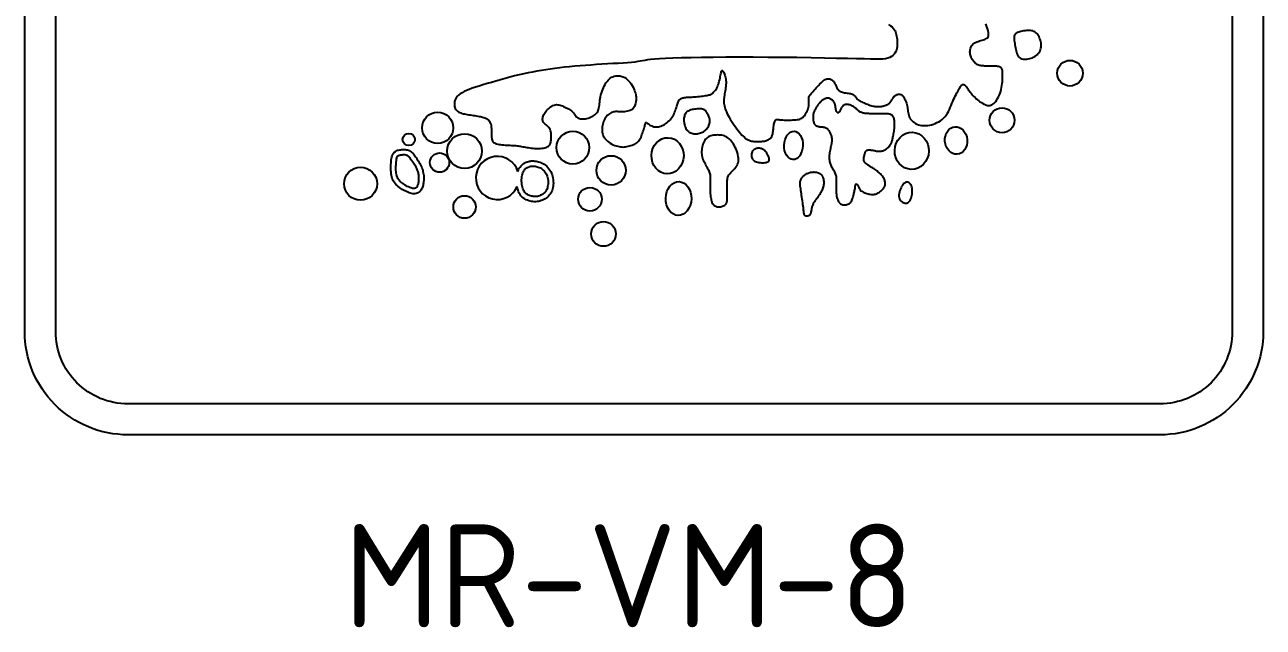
# Model space of a CAD drawing. Extents: x 140 to 359, y 73 to 259.
# Drawn here: x 139.8 to 259.8, y 119.9 to 178.3 of the extents above; entities that cross this region are included whole.
import ezdxf

# ---------------------------------------------------------------- set-up
doc = ezdxf.new("R2010")
doc.units = 0
doc.layers.add('BROWN', color=36, linetype='CONTINUOUS')
doc.layers.add('L35', color=3, linetype='CONTINUOUS')
doc.styles.add('ISO', font='iso3098b.shx')

msp = doc.modelspace()

# ---------------------------------------------------------------- linework, layer by layer
at = {"layer": 'BROWN'}
msp.add_lwpolyline([(142.83, 148.58), (142.83, 248.58, -0.414214), (149.83, 255.58), (249.83, 255.58, -0.414214), (256.83, 248.58), (256.83, 148.58, -0.414214), (249.83, 141.58), (149.83, 141.58, -0.414214)], format="xyb", close=True, dxfattribs=at)
for points in [[(223.51, 178.32), (223.71, 178.21), (223.87, 178.09), (223.99, 177.97), (224.09, 177.85), (224.16, 177.73), (224.21, 177.61), (224.25, 177.48), (224.28, 177.35), (224.3, 177.21), (224.32, 177.07), (224.35, 176.92), (224.36, 176.77), (224.37, 176.61), (224.38, 176.46), (224.38, 176.3), (224.36, 176.15), (224.33, 176), (224.29, 175.85), (224.23, 175.7), (224.15, 175.56), (224.06, 175.44), (223.94, 175.32), (223.81, 175.22), (223.65, 175.13), (223.46, 175.06), (223.25, 175.01), (222.99, 174.98), (222.67, 174.97), (222.27, 174.97), (221.77, 174.97), (221.17, 174.99), (220.43, 175.01), (219.54, 175.03), (218.49, 175.05), (217.31, 175.08), (216.02, 175.1), (214.65, 175.12), (213.24, 175.13), (211.82, 175.14), (210.41, 175.15), (209.04, 175.16), (207.75, 175.15), (206.54, 175.14), (205.42, 175.13), (204.39, 175.11), (203.46, 175.09), (202.63, 175.06), (201.92, 175.03), (201.32, 175), (200.84, 174.96), (200.46, 174.93), (200.16, 174.89), (199.91, 174.84), (199.68, 174.8), (199.47, 174.76), (199.23, 174.73), (198.96, 174.69), (198.62, 174.66), (198.23, 174.62), (197.8, 174.59), (197.32, 174.56), (196.82, 174.54), (196.29, 174.51), (195.76, 174.47), (195.22, 174.44), (194.69, 174.4), (194.16, 174.36), (193.64, 174.32), (193.13, 174.28), (192.63, 174.23), (192.14, 174.18), (191.67, 174.12), (191.2, 174.07), (190.75, 174.01), (190.32, 173.94), (189.89, 173.88), (189.46, 173.8), (189.04, 173.72), (188.62, 173.64), (188.19, 173.54), (187.75, 173.44), (187.3, 173.34), (186.84, 173.22), (186.39, 173.1), (185.93, 172.97), (185.48, 172.85), (185.05, 172.72), (184.63, 172.6), (184.23, 172.48), (183.86, 172.37), (183.51, 172.26), (183.19, 172.15), (182.9, 172.04), (182.64, 171.94), (182.4, 171.83), (182.2, 171.72), (182.02, 171.61), (181.87, 171.49), (181.75, 171.37), (181.65, 171.24), (181.57, 171.11), (181.52, 170.98), (181.48, 170.86), (181.46, 170.73), (181.46, 170.61), (181.46, 170.5), (181.48, 170.39), (181.51, 170.29), (181.55, 170.2), (181.6, 170.11), (181.66, 170.03), (181.72, 169.96), (181.8, 169.9), (181.89, 169.84), (181.98, 169.8), (182.08, 169.76), (182.19, 169.72), (182.31, 169.69), (182.44, 169.66), (182.57, 169.64), (182.7, 169.62), (182.85, 169.59), (182.99, 169.57), (183.14, 169.55), (183.29, 169.52), (183.44, 169.5), (183.58, 169.48), (183.72, 169.45), (183.86, 169.43), (183.98, 169.41), (184.1, 169.38), (184.2, 169.36), (184.3, 169.33), (184.4, 169.3), (184.48, 169.26), (184.56, 169.22), (184.63, 169.18), (184.7, 169.13), (184.76, 169.08), (184.82, 169.01), (184.87, 168.94), (184.91, 168.87), (184.95, 168.78), (184.98, 168.69), (185.01, 168.59), (185.03, 168.48), (185.04, 168.36), (185.05, 168.24), (185.06, 168.12), (185.07, 167.99), (185.07, 167.87), (185.07, 167.74), (185.07, 167.63), (185.07, 167.51), (185.07, 167.4), (185.08, 167.3), (185.09, 167.21), (185.12, 167.12), (185.15, 167.04), (185.2, 166.97), (185.26, 166.91), (185.34, 166.86), (185.43, 166.81), (185.54, 166.77), (185.66, 166.74), (185.79, 166.71), (185.93, 166.69), (186.07, 166.67), (186.22, 166.66), (186.37, 166.65), (186.53, 166.64), (186.68, 166.64), (186.84, 166.63), (186.99, 166.62), (187.13, 166.62), (187.27, 166.61), (187.41, 166.6), (187.53, 166.59), (187.65, 166.57), (187.76, 166.55), (187.87, 166.53), (187.98, 166.51), (188.1, 166.49), (188.21, 166.47), (188.34, 166.44), (188.47, 166.42), (188.61, 166.4), (188.76, 166.38), (188.91, 166.36), (189.06, 166.34), (189.21, 166.33), (189.37, 166.32), (189.52, 166.32), (189.67, 166.32), (189.82, 166.33), (189.96, 166.34), (190.09, 166.36), (190.21, 166.39), (190.33, 166.42), (190.43, 166.46), (190.52, 166.51), (190.59, 166.55), (190.65, 166.61), (190.7, 166.67), (190.74, 166.75), (190.78, 166.83), (190.8, 166.92), (190.82, 167.02), (190.83, 167.13), (190.84, 167.25), (190.85, 167.38), (190.85, 167.52), (190.84, 167.65), (190.83, 167.79), (190.81, 167.92), (190.78, 168.04), (190.74, 168.15), (190.68, 168.25), (190.62, 168.34), (190.56, 168.41), (190.48, 168.48), (190.41, 168.54), (190.34, 168.6), (190.27, 168.66), (190.21, 168.71), (190.15, 168.77), (190.11, 168.84), (190.07, 168.9), (190.04, 168.97), (190.02, 169.04), (190.01, 169.12), (190.01, 169.19), (190.02, 169.27), (190.04, 169.36), (190.06, 169.44), (190.09, 169.53), (190.14, 169.62), (190.19, 169.71), (190.25, 169.8), (190.32, 169.9), (190.39, 169.99), (190.48, 170.08), (190.57, 170.17), (190.67, 170.26), (190.78, 170.34), (190.89, 170.41), (191, 170.47), (191.12, 170.52), (191.23, 170.55), (191.35, 170.57), (191.47, 170.56), (191.59, 170.55), (191.7, 170.52), (191.82, 170.49), (191.94, 170.44), (192.05, 170.39), (192.17, 170.33), (192.29, 170.27), (192.4, 170.21), (192.51, 170.15), (192.62, 170.08), (192.71, 170.02), (192.8, 169.96), (192.88, 169.89), (192.95, 169.83), (193, 169.78), (193.04, 169.72), (193.07, 169.67), (193.1, 169.62), (193.13, 169.57), (193.15, 169.52), (193.19, 169.48), (193.23, 169.43), (193.28, 169.38), (193.34, 169.34), (193.42, 169.3), (193.5, 169.26), (193.59, 169.23), (193.69, 169.2), (193.8, 169.19), (193.91, 169.18), (194.03, 169.19), (194.16, 169.2), (194.28, 169.23), (194.41, 169.26), (194.53, 169.3), (194.65, 169.35), (194.77, 169.4), (194.88, 169.46), (194.98, 169.52), (195.07, 169.59), (195.15, 169.65), (195.23, 169.73), (195.29, 169.81), (195.35, 169.9), (195.4, 170), (195.44, 170.11), (195.47, 170.24), (195.49, 170.37), (195.51, 170.51), (195.53, 170.66), (195.55, 170.82), (195.57, 170.99), (195.59, 171.15), (195.62, 171.33), (195.66, 171.5), (195.71, 171.68), (195.77, 171.86), (195.83, 172.03), (195.9, 172.2), (195.98, 172.37), (196.06, 172.52), (196.15, 172.67), (196.25, 172.8), (196.35, 172.92), (196.46, 173.03), (196.57, 173.13), (196.69, 173.21), (196.82, 173.27), (196.95, 173.32), (197.09, 173.35), (197.23, 173.37), (197.38, 173.36), (197.53, 173.34), (197.68, 173.3), (197.82, 173.25), (197.97, 173.18), (198.11, 173.09), (198.24, 172.98), (198.36, 172.85), (198.48, 172.71), (198.58, 172.57), (198.68, 172.41), (198.77, 172.25), (198.84, 172.09), (198.9, 171.94), (198.96, 171.79), (199, 171.66), (199.03, 171.54), (199.05, 171.42), (199.06, 171.31), (199.07, 171.2), (199.07, 171.1), (199.06, 171), (199.05, 170.89), (199.04, 170.79), (199.02, 170.68), (198.99, 170.57), (198.96, 170.47), (198.92, 170.37), (198.86, 170.28), (198.79, 170.19), (198.71, 170.11), (198.61, 170.05), (198.49, 170), (198.36, 169.95), (198.23, 169.92), (198.09, 169.9), (197.95, 169.88), (197.81, 169.87), (197.68, 169.87), (197.56, 169.87), (197.44, 169.87), (197.33, 169.88), (197.22, 169.89), (197.12, 169.89), (197.01, 169.88), (196.91, 169.86), (196.81, 169.83), (196.7, 169.79), (196.59, 169.74), (196.49, 169.67), (196.38, 169.59), (196.28, 169.5), (196.19, 169.4), (196.11, 169.29), (196.03, 169.18), (195.97, 169.06), (195.91, 168.94), (195.87, 168.81), (195.84, 168.68), (195.81, 168.55), (195.79, 168.42), (195.78, 168.28), (195.78, 168.15), (195.78, 168.03), (195.79, 167.9), (195.81, 167.78), (195.84, 167.66), (195.88, 167.55), (195.94, 167.44), (196.01, 167.33), (196.09, 167.22), (196.19, 167.12), (196.31, 167.02), (196.44, 166.92), (196.57, 166.84), (196.72, 166.75), (196.86, 166.68), (197.01, 166.62), (197.15, 166.57), (197.29, 166.53), (197.42, 166.5), (197.55, 166.48), (197.68, 166.47), (197.8, 166.46), (197.93, 166.47), (198.05, 166.48), (198.18, 166.51), (198.31, 166.53), (198.44, 166.56), (198.57, 166.6), (198.7, 166.65), (198.82, 166.69), (198.94, 166.75), (199.04, 166.81), (199.14, 166.88), (199.23, 166.95), (199.31, 167.03), (199.38, 167.12), (199.44, 167.21), (199.49, 167.31), (199.55, 167.42), (199.59, 167.53), (199.64, 167.66), (199.69, 167.79), (199.73, 167.93), (199.78, 168.06), (199.82, 168.2), (199.86, 168.33), (199.9, 168.45), (199.93, 168.56), (199.95, 168.65), (199.97, 168.72), (199.99, 168.78), (200.01, 168.81), (200.02, 168.83), (200.04, 168.84), (200.07, 168.83), (200.1, 168.81), (200.14, 168.78), (200.19, 168.74), (200.25, 168.69), (200.33, 168.64), (200.41, 168.59), (200.5, 168.55), (200.59, 168.5), (200.69, 168.46), (200.79, 168.43), (200.9, 168.42), (201.01, 168.41), (201.12, 168.42), (201.23, 168.43), (201.35, 168.46), (201.46, 168.49), (201.58, 168.54), (201.7, 168.59), (201.81, 168.65), (201.93, 168.72), (202.04, 168.8), (202.15, 168.89), (202.26, 168.98), (202.36, 169.08), (202.45, 169.19), (202.54, 169.31), (202.61, 169.42), (202.68, 169.55), (202.75, 169.68), (202.8, 169.8), (202.85, 169.93), (202.9, 170.06), (202.94, 170.18), (202.97, 170.3), (203.01, 170.42), (203.04, 170.52), (203.07, 170.62), (203.1, 170.72), (203.13, 170.8), (203.17, 170.88), (203.21, 170.95), (203.25, 171.02), (203.3, 171.07), (203.36, 171.12), (203.42, 171.16), (203.49, 171.19), (203.57, 171.21), (203.65, 171.24), (203.74, 171.25), (203.84, 171.27), (203.95, 171.28), (204.07, 171.28), (204.2, 171.29), (204.33, 171.3), (204.46, 171.3), (204.61, 171.31), (204.75, 171.32), (204.9, 171.33), (205.06, 171.34), (205.21, 171.36), (205.36, 171.37), (205.51, 171.39), (205.65, 171.42), (205.79, 171.44), (205.91, 171.46), (206.02, 171.48), (206.12, 171.51), (206.21, 171.53), (206.28, 171.56), (206.35, 171.59), (206.41, 171.62), (206.47, 171.66), (206.53, 171.71), (206.58, 171.76), (206.64, 171.83), (206.71, 171.9), (206.77, 171.98), (206.83, 172.07), (206.89, 172.17), (206.95, 172.28), (207, 172.41), (207.05, 172.54), (207.1, 172.69), (207.13, 172.84), (207.17, 172.99), (207.2, 173.15), (207.23, 173.3), (207.25, 173.43), (207.28, 173.56), (207.3, 173.66), (207.32, 173.74), (207.35, 173.8), (207.37, 173.84), (207.4, 173.86), (207.43, 173.86), (207.45, 173.84), (207.49, 173.81), (207.52, 173.76), (207.56, 173.69), (207.59, 173.61), (207.63, 173.52), (207.67, 173.42), (207.7, 173.3), (207.73, 173.18), (207.75, 173.05), (207.77, 172.92), (207.78, 172.77), (207.78, 172.63), (207.77, 172.48), (207.76, 172.32), (207.74, 172.17), (207.72, 172.02), (207.7, 171.88), (207.67, 171.73), (207.65, 171.6), (207.63, 171.46), (207.61, 171.33), (207.59, 171.21), (207.58, 171.08), (207.57, 170.96), (207.57, 170.83), (207.58, 170.71), (207.6, 170.58), (207.62, 170.44), (207.66, 170.3), (207.7, 170.16), (207.76, 170.01), (207.82, 169.86), (207.9, 169.69), (207.99, 169.52), (208.08, 169.34), (208.19, 169.16), (208.31, 168.97), (208.43, 168.78), (208.56, 168.59), (208.69, 168.41), (208.82, 168.23), (208.95, 168.06), (209.08, 167.9), (209.2, 167.76), (209.32, 167.62), (209.45, 167.5), (209.56, 167.4), (209.68, 167.3), (209.8, 167.22), (209.92, 167.16), (210.03, 167.11), (210.15, 167.07), (210.26, 167.04), (210.38, 167.02), (210.49, 167.01), (210.6, 167.01), (210.71, 167), (210.82, 167), (210.92, 167), (211.02, 167), (211.12, 167.01), (211.22, 167.01), (211.32, 167.02), (211.41, 167.03), (211.5, 167.04), (211.6, 167.07), (211.69, 167.09), (211.78, 167.12), (211.87, 167.16), (211.96, 167.21), (212.03, 167.26), (212.11, 167.32), (212.17, 167.39), (212.22, 167.47), (212.26, 167.56), (212.29, 167.65), (212.32, 167.75), (212.33, 167.85), (212.35, 167.96), (212.36, 168.08), (212.37, 168.19), (212.38, 168.31), (212.39, 168.43), (212.41, 168.54), (212.42, 168.65), (212.45, 168.75), (212.47, 168.85), (212.5, 168.93), (212.53, 169), (212.56, 169.06), (212.6, 169.09), (212.64, 169.12), (212.69, 169.13), (212.75, 169.13), (212.82, 169.12), (212.9, 169.11), (213, 169.1), (213.12, 169.09), (213.26, 169.08), (213.42, 169.07), (213.58, 169.07), (213.75, 169.06), (213.93, 169.07), (214.1, 169.07), (214.27, 169.08), (214.43, 169.09), (214.58, 169.1), (214.71, 169.12), (214.83, 169.14), (214.94, 169.17), (215.04, 169.21), (215.13, 169.26), (215.22, 169.32), (215.3, 169.4), (215.38, 169.49), (215.46, 169.59), (215.53, 169.7), (215.59, 169.82), (215.65, 169.94), (215.7, 170.07), (215.74, 170.2), (215.77, 170.33), (215.79, 170.46), (215.8, 170.58), (215.8, 170.7), (215.8, 170.81), (215.79, 170.92), (215.79, 171.02), (215.79, 171.12), (215.8, 171.2), (215.82, 171.28), (215.84, 171.35), (215.88, 171.42), (215.92, 171.49), (215.98, 171.56), (216.04, 171.64), (216.12, 171.73), (216.21, 171.83), (216.3, 171.94), (216.41, 172.06), (216.53, 172.19), (216.65, 172.32), (216.77, 172.45), (216.88, 172.57), (217, 172.69), (217.11, 172.79), (217.21, 172.88), (217.3, 172.94), (217.39, 173), (217.47, 173.04), (217.55, 173.06), (217.62, 173.08), (217.69, 173.08), (217.76, 173.07), (217.83, 173.05), (217.9, 173.03), (217.97, 173), (218.03, 172.96), (218.1, 172.91), (218.16, 172.86), (218.21, 172.8), (218.26, 172.73), (218.3, 172.66), (218.34, 172.58), (218.38, 172.5), (218.42, 172.42), (218.45, 172.34), (218.49, 172.26), (218.53, 172.18), (218.57, 172.11), (218.62, 172.04), (218.68, 171.98), (218.74, 171.92), (218.81, 171.87), (218.89, 171.83), (218.97, 171.79), (219.06, 171.76), (219.16, 171.73), (219.27, 171.71), (219.39, 171.7), (219.51, 171.68), (219.62, 171.67), (219.74, 171.65), (219.85, 171.63), (219.95, 171.61), (220.04, 171.58), (220.11, 171.54), (220.17, 171.49), (220.23, 171.44), (220.28, 171.38), (220.32, 171.32), (220.37, 171.26), (220.42, 171.2), (220.47, 171.14), (220.53, 171.08), (220.6, 171.03), (220.68, 170.98), (220.77, 170.93), (220.86, 170.88), (220.95, 170.83), (221.05, 170.78), (221.16, 170.74), (221.26, 170.69), (221.37, 170.64), (221.48, 170.6), (221.59, 170.56), (221.7, 170.52), (221.81, 170.48), (221.92, 170.45), (222.03, 170.43), (222.13, 170.41), (222.23, 170.39), (222.33, 170.38), (222.43, 170.38), (222.52, 170.37), (222.62, 170.38), (222.71, 170.38), (222.81, 170.39), (222.9, 170.41), (222.99, 170.42), (223.08, 170.44), (223.17, 170.47), (223.26, 170.5), (223.34, 170.53), (223.42, 170.57), (223.49, 170.61), (223.56, 170.66), (223.62, 170.72), (223.68, 170.77), (223.73, 170.83), (223.78, 170.9), (223.82, 170.96), (223.86, 171.02), (223.9, 171.08), (223.93, 171.14), (223.96, 171.19), (223.99, 171.24), (224.02, 171.29), (224.06, 171.33), (224.09, 171.38), (224.13, 171.42), (224.18, 171.45), (224.23, 171.49), (224.28, 171.52), (224.34, 171.54), (224.4, 171.56), (224.46, 171.58), (224.52, 171.58), (224.58, 171.58), (224.64, 171.58), (224.7, 171.56), (224.75, 171.54), (224.81, 171.5), (224.86, 171.46), (224.91, 171.41), (224.95, 171.35), (225, 171.28), (225.05, 171.2), (225.09, 171.12), (225.14, 171.02), (225.18, 170.92), (225.23, 170.81), (225.27, 170.7), (225.3, 170.58), (225.33, 170.46), (225.36, 170.33), (225.38, 170.2), (225.4, 170.07), (225.41, 169.94), (225.43, 169.81), (225.46, 169.68), (225.49, 169.55), (225.53, 169.42), (225.58, 169.31), (225.64, 169.19), (225.72, 169.08), (225.81, 168.99), (225.92, 168.89), (226.03, 168.81), (226.15, 168.74), (226.28, 168.67), (226.42, 168.62), (226.56, 168.58), (226.71, 168.55), (226.86, 168.53), (227.02, 168.53), (227.18, 168.53), (227.35, 168.55), (227.52, 168.58), (227.69, 168.62), (227.87, 168.67), (228.05, 168.74), (228.22, 168.82), (228.4, 168.9), (228.56, 169.01), (228.72, 169.12), (228.87, 169.25), (229, 169.4), (229.12, 169.56), (229.23, 169.73), (229.33, 169.91), (229.42, 170.1), (229.51, 170.29), (229.59, 170.48), (229.67, 170.67), (229.75, 170.86), (229.83, 171.05), (229.92, 171.22), (230, 171.39), (230.08, 171.55), (230.16, 171.7), (230.24, 171.84), (230.31, 171.96), (230.37, 172.08), (230.43, 172.17), (230.47, 172.26), (230.51, 172.33), (230.55, 172.39), (230.59, 172.43), (230.62, 172.47), (230.65, 172.49), (230.68, 172.51), (230.72, 172.52), (230.76, 172.52), (230.8, 172.51), (230.84, 172.5), (230.88, 172.47), (230.92, 172.45), (230.96, 172.42), (231, 172.39), (231.03, 172.35), (231.06, 172.31), (231.09, 172.26), (231.13, 172.22), (231.16, 172.16), (231.21, 172.1), (231.25, 172.03), (231.31, 171.95), (231.37, 171.86), (231.44, 171.77), (231.52, 171.67), (231.61, 171.57), (231.7, 171.46), (231.8, 171.36), (231.91, 171.25), (232.02, 171.14), (232.14, 171.04), (232.27, 170.94), (232.39, 170.85), (232.52, 170.76), (232.65, 170.68), (232.78, 170.62), (232.9, 170.56), (233.02, 170.52), (233.13, 170.49), (233.24, 170.48), (233.35, 170.48), (233.45, 170.5), (233.54, 170.54), (233.64, 170.6), (233.73, 170.67), (233.83, 170.77), (233.92, 170.88), (234.01, 171.02), (234.1, 171.16), (234.19, 171.32), (234.27, 171.5), (234.34, 171.67), (234.4, 171.86), (234.45, 172.04), (234.49, 172.23), (234.52, 172.42), (234.55, 172.6), (234.56, 172.78), (234.57, 172.95), (234.57, 173.11), (234.58, 173.27), (234.58, 173.41), (234.58, 173.55), (234.57, 173.67), (234.57, 173.78), (234.56, 173.88), (234.54, 173.97), (234.51, 174.04), (234.47, 174.11), (234.42, 174.16), (234.35, 174.2), (234.28, 174.23), (234.19, 174.25), (234.09, 174.27), (233.98, 174.28), (233.86, 174.28), (233.74, 174.28), (233.61, 174.28), (233.48, 174.28), (233.35, 174.28), (233.22, 174.29), (233.09, 174.29), (232.96, 174.29), (232.84, 174.3), (232.72, 174.31), (232.61, 174.32), (232.51, 174.33), (232.42, 174.35), (232.33, 174.37), (232.25, 174.39), (232.18, 174.43), (232.1, 174.46), (232.03, 174.51), (231.96, 174.56), (231.89, 174.63), (231.82, 174.7), (231.76, 174.78), (231.69, 174.86), (231.63, 174.95), (231.58, 175.05), (231.53, 175.15), (231.49, 175.25), (231.46, 175.36), (231.44, 175.46), (231.43, 175.57), (231.42, 175.68), (231.43, 175.79), (231.44, 175.89), (231.46, 175.99), (231.49, 176.09), (231.53, 176.18), (231.58, 176.26), (231.64, 176.34), (231.71, 176.42), (231.79, 176.48), (231.87, 176.54), (231.97, 176.6), (232.08, 176.65), (232.21, 176.69), (232.34, 176.73), (232.47, 176.77), (232.6, 176.81), (232.73, 176.85), (232.85, 176.89), (232.96, 176.94), (233.05, 176.99), (233.12, 177.05), (233.17, 177.13), (233.21, 177.21), (233.23, 177.31), (233.23, 177.42), (233.21, 177.54), (233.18, 177.68), (233.14, 177.83), (233.09, 178), (233.03, 178.19), (232.96, 178.38)], [(187.62, 164.09), (187.63, 164.13), (187.69, 164.27), (187.75, 164.4), (187.82, 164.51), (187.9, 164.62), (187.99, 164.71), (188.08, 164.79), (188.17, 164.85), (188.26, 164.91), (188.34, 164.95), (188.43, 164.98), (188.5, 165.01), (188.56, 165.03), (188.63, 165.05), (188.69, 165.07), (188.75, 165.09), (188.82, 165.1), (188.9, 165.11), (188.98, 165.12), (189.06, 165.12), (189.16, 165.12), (189.26, 165.1), (189.37, 165.09), (189.5, 165.06), (189.62, 165.03), (189.76, 164.99), (189.89, 164.94), (190.03, 164.87), (190.16, 164.79), (190.29, 164.7), (190.41, 164.6), (190.52, 164.48), (190.62, 164.36), (190.72, 164.23), (190.8, 164.08), (190.87, 163.93), (190.93, 163.78), (190.98, 163.62), (191.01, 163.46), (191.03, 163.29), (191.04, 163.13), (191.05, 162.97), (191.04, 162.81), (191.02, 162.66), (190.99, 162.52), (190.96, 162.38), (190.92, 162.25), (190.86, 162.12), (190.8, 162), (190.73, 161.89), (190.65, 161.79), (190.57, 161.69), (190.47, 161.6), (190.36, 161.52), (190.25, 161.44), (190.13, 161.38), (190.01, 161.32), (189.88, 161.27), (189.74, 161.22), (189.61, 161.19), (189.47, 161.17), (189.33, 161.16), (189.19, 161.16), (189.06, 161.17), (188.92, 161.19), (188.79, 161.22), (188.67, 161.26), (188.55, 161.3), (188.43, 161.35), (188.32, 161.41), (188.21, 161.47), (188.11, 161.55), (188.01, 161.64), (187.91, 161.74), (187.83, 161.85), (187.75, 161.98), (187.69, 162.12), (187.63, 162.27), (187.58, 162.43), (187.55, 162.6), (187.54, 162.62)]]:
    msp.add_lwpolyline(points, dxfattribs=at)
for points in [[(236.15, 175.19), (236.24, 175.11), (236.34, 175.05), (236.45, 175), (236.56, 174.98), (236.68, 174.96), (236.81, 174.96), (236.94, 174.97), (237.07, 174.99), (237.21, 175.02), (237.34, 175.06), (237.47, 175.11), (237.59, 175.17), (237.71, 175.24), (237.82, 175.31), (237.92, 175.4), (238.01, 175.49), (238.09, 175.58), (238.16, 175.68), (238.22, 175.79), (238.26, 175.9), (238.3, 176.02), (238.32, 176.14), (238.33, 176.26), (238.33, 176.39), (238.32, 176.51), (238.29, 176.64), (238.26, 176.77), (238.22, 176.89), (238.17, 177.01), (238.12, 177.12), (238.06, 177.23), (237.99, 177.32), (237.93, 177.41), (237.85, 177.49), (237.78, 177.56), (237.69, 177.62), (237.6, 177.66), (237.51, 177.7), (237.4, 177.73), (237.29, 177.75), (237.16, 177.76), (237.03, 177.76), (236.9, 177.75), (236.76, 177.73), (236.62, 177.71), (236.49, 177.69), (236.36, 177.66), (236.24, 177.62), (236.14, 177.59), (236.04, 177.55), (235.96, 177.51), (235.88, 177.47), (235.82, 177.41), (235.78, 177.35), (235.74, 177.28), (235.71, 177.2), (235.7, 177.11), (235.69, 177.01), (235.7, 176.89), (235.71, 176.77), (235.73, 176.65), (235.75, 176.51), (235.77, 176.37), (235.8, 176.23), (235.83, 176.08), (235.86, 175.93), (235.89, 175.79), (235.92, 175.65), (235.97, 175.51), (236.02, 175.39), (236.08, 175.28)], [(217.82, 165.89), (217.8, 165.77), (217.79, 165.64), (217.78, 165.52), (217.78, 165.4), (217.79, 165.29), (217.8, 165.18), (217.81, 165.07), (217.84, 164.97), (217.87, 164.87), (217.9, 164.78), (217.94, 164.69), (217.98, 164.61), (218.03, 164.52), (218.08, 164.44), (218.13, 164.36), (218.17, 164.28), (218.22, 164.2), (218.26, 164.12), (218.3, 164.04), (218.34, 163.96), (218.37, 163.87), (218.4, 163.78), (218.42, 163.69), (218.44, 163.59), (218.45, 163.49), (218.45, 163.38), (218.45, 163.27), (218.45, 163.15), (218.45, 163.03), (218.44, 162.9), (218.44, 162.76), (218.44, 162.62), (218.44, 162.47), (218.44, 162.32), (218.45, 162.17), (218.47, 162.01), (218.48, 161.86), (218.5, 161.72), (218.53, 161.58), (218.56, 161.46), (218.6, 161.34), (218.64, 161.24), (218.68, 161.16), (218.74, 161.08), (218.8, 161.02), (218.86, 160.96), (218.94, 160.92), (219.02, 160.89), (219.11, 160.87), (219.21, 160.86), (219.31, 160.85), (219.41, 160.86), (219.5, 160.88), (219.6, 160.91), (219.69, 160.95), (219.76, 161), (219.83, 161.05), (219.89, 161.12), (219.94, 161.19), (219.98, 161.28), (220.01, 161.36), (220.04, 161.46), (220.07, 161.55), (220.1, 161.65), (220.13, 161.75), (220.15, 161.85), (220.18, 161.95), (220.2, 162.05), (220.22, 162.15), (220.24, 162.24), (220.26, 162.33), (220.28, 162.41), (220.29, 162.49), (220.3, 162.56), (220.3, 162.62), (220.31, 162.67), (220.32, 162.72), (220.33, 162.77), (220.34, 162.8), (220.35, 162.83), (220.36, 162.86), (220.38, 162.87), (220.4, 162.88), (220.42, 162.88), (220.45, 162.87), (220.47, 162.85), (220.5, 162.82), (220.52, 162.78), (220.55, 162.73), (220.58, 162.67), (220.61, 162.6), (220.65, 162.53), (220.69, 162.45), (220.74, 162.38), (220.79, 162.3), (220.86, 162.23), (220.94, 162.17), (221.03, 162.11), (221.12, 162.06), (221.22, 162.02), (221.33, 161.98), (221.43, 161.95), (221.54, 161.92), (221.64, 161.9), (221.73, 161.88), (221.83, 161.87), (221.92, 161.86), (222, 161.86), (222.09, 161.87), (222.17, 161.88), (222.26, 161.9), (222.35, 161.93), (222.43, 161.97), (222.52, 162.01), (222.61, 162.06), (222.69, 162.12), (222.77, 162.18), (222.85, 162.24), (222.92, 162.31), (222.98, 162.37), (223.04, 162.44), (223.08, 162.51), (223.12, 162.57), (223.16, 162.64), (223.18, 162.71), (223.2, 162.78), (223.21, 162.85), (223.21, 162.92), (223.21, 163), (223.2, 163.07), (223.18, 163.15), (223.16, 163.22), (223.13, 163.3), (223.09, 163.38), (223.05, 163.46), (223, 163.54), (222.94, 163.62), (222.88, 163.7), (222.81, 163.78), (222.74, 163.85), (222.66, 163.93), (222.58, 164), (222.5, 164.07), (222.42, 164.14), (222.33, 164.21), (222.24, 164.27), (222.15, 164.33), (222.07, 164.38), (221.99, 164.43), (221.91, 164.48), (221.83, 164.52), (221.76, 164.57), (221.7, 164.6), (221.64, 164.64), (221.59, 164.67), (221.54, 164.7), (221.5, 164.74), (221.45, 164.77), (221.41, 164.8), (221.37, 164.83), (221.33, 164.86), (221.29, 164.9), (221.26, 164.94), (221.22, 164.99), (221.2, 165.03), (221.17, 165.09), (221.15, 165.15), (221.14, 165.22), (221.14, 165.3), (221.14, 165.38), (221.15, 165.46), (221.17, 165.55), (221.19, 165.64), (221.21, 165.72), (221.23, 165.8), (221.25, 165.87), (221.27, 165.93), (221.29, 165.99), (221.31, 166.03), (221.33, 166.07), (221.35, 166.1), (221.38, 166.12), (221.41, 166.14), (221.44, 166.16), (221.49, 166.17), (221.54, 166.18), (221.59, 166.18), (221.65, 166.18), (221.72, 166.18), (221.79, 166.18), (221.86, 166.17), (221.94, 166.16), (222.02, 166.14), (222.1, 166.12), (222.19, 166.11), (222.28, 166.09), (222.36, 166.07), (222.45, 166.06), (222.54, 166.05), (222.63, 166.05), (222.71, 166.05), (222.8, 166.06), (222.88, 166.08), (222.96, 166.1), (223.04, 166.13), (223.12, 166.16), (223.19, 166.2), (223.26, 166.24), (223.34, 166.29), (223.41, 166.35), (223.47, 166.4), (223.54, 166.46), (223.6, 166.53), (223.65, 166.59), (223.7, 166.66), (223.74, 166.72), (223.78, 166.79), (223.81, 166.85), (223.84, 166.92), (223.86, 167), (223.88, 167.07), (223.9, 167.15), (223.92, 167.23), (223.94, 167.32), (223.96, 167.42), (223.98, 167.52), (224, 167.63), (224.02, 167.74), (224.04, 167.86), (224.06, 167.98), (224.08, 168.11), (224.1, 168.24), (224.11, 168.37), (224.11, 168.51), (224.12, 168.64), (224.12, 168.78), (224.11, 168.9), (224.1, 169.02), (224.08, 169.13), (224.06, 169.23), (224.03, 169.32), (223.99, 169.39), (223.95, 169.45), (223.9, 169.51), (223.85, 169.55), (223.79, 169.59), (223.72, 169.61), (223.65, 169.64), (223.58, 169.65), (223.5, 169.67), (223.42, 169.68), (223.33, 169.68), (223.24, 169.69), (223.15, 169.69), (223.06, 169.69), (222.96, 169.69), (222.87, 169.69), (222.78, 169.69), (222.68, 169.69), (222.59, 169.69), (222.5, 169.69), (222.4, 169.69), (222.3, 169.69), (222.2, 169.69), (222.1, 169.69), (222, 169.69), (221.9, 169.69), (221.8, 169.69), (221.7, 169.69), (221.6, 169.7), (221.5, 169.7), (221.41, 169.71), (221.32, 169.72), (221.23, 169.72), (221.15, 169.74), (221.07, 169.75), (220.99, 169.77), (220.92, 169.79), (220.85, 169.82), (220.79, 169.85), (220.73, 169.88), (220.68, 169.92), (220.63, 169.97), (220.57, 170.01), (220.52, 170.06), (220.47, 170.11), (220.41, 170.17), (220.35, 170.22), (220.28, 170.27), (220.2, 170.32), (220.12, 170.37), (220.04, 170.42), (219.95, 170.46), (219.87, 170.5), (219.78, 170.53), (219.69, 170.56), (219.61, 170.57), (219.52, 170.58), (219.44, 170.58), (219.37, 170.57), (219.3, 170.55), (219.23, 170.53), (219.17, 170.49), (219.11, 170.45), (219.06, 170.4), (219.02, 170.34), (218.98, 170.28), (218.94, 170.22), (218.91, 170.15), (218.88, 170.09), (218.85, 170.03), (218.83, 169.97), (218.8, 169.92), (218.77, 169.88), (218.75, 169.84), (218.72, 169.82), (218.69, 169.79), (218.67, 169.78), (218.64, 169.78), (218.61, 169.78), (218.59, 169.79), (218.56, 169.81), (218.54, 169.83), (218.51, 169.86), (218.49, 169.9), (218.47, 169.94), (218.45, 169.99), (218.44, 170.04), (218.43, 170.1), (218.42, 170.16), (218.41, 170.21), (218.4, 170.28), (218.4, 170.34), (218.39, 170.4), (218.38, 170.46), (218.37, 170.52), (218.35, 170.58), (218.33, 170.64), (218.31, 170.69), (218.28, 170.75), (218.25, 170.8), (218.22, 170.85), (218.18, 170.9), (218.14, 170.94), (218.09, 170.99), (218.04, 171.03), (217.98, 171.07), (217.92, 171.11), (217.86, 171.14), (217.8, 171.16), (217.74, 171.18), (217.68, 171.19), (217.62, 171.19), (217.56, 171.19), (217.51, 171.18), (217.45, 171.16), (217.4, 171.14), (217.35, 171.12), (217.3, 171.09), (217.25, 171.07), (217.21, 171.04), (217.16, 171.01), (217.12, 170.99), (217.08, 170.96), (217.04, 170.93), (217, 170.89), (216.96, 170.86), (216.92, 170.82), (216.88, 170.78), (216.84, 170.74), (216.8, 170.69), (216.76, 170.64), (216.72, 170.59), (216.68, 170.53), (216.64, 170.47), (216.6, 170.41), (216.56, 170.35), (216.52, 170.29), (216.48, 170.23), (216.44, 170.16), (216.41, 170.1), (216.37, 170.03), (216.34, 169.97), (216.32, 169.9), (216.29, 169.84), (216.27, 169.77), (216.25, 169.7), (216.24, 169.63), (216.22, 169.56), (216.22, 169.49), (216.21, 169.41), (216.21, 169.34), (216.21, 169.26), (216.22, 169.17), (216.23, 169.09), (216.24, 169.01), (216.26, 168.93), (216.28, 168.85), (216.3, 168.78), (216.33, 168.72), (216.37, 168.66), (216.41, 168.61), (216.45, 168.57), (216.5, 168.54), (216.56, 168.51), (216.61, 168.49), (216.68, 168.47), (216.74, 168.45), (216.81, 168.44), (216.88, 168.43), (216.95, 168.42), (217.02, 168.42), (217.09, 168.41), (217.16, 168.4), (217.23, 168.39), (217.29, 168.38), (217.35, 168.37), (217.4, 168.35), (217.45, 168.33), (217.49, 168.3), (217.54, 168.27), (217.58, 168.24), (217.62, 168.2), (217.66, 168.15), (217.7, 168.1), (217.74, 168.05), (217.78, 167.99), (217.81, 167.93), (217.85, 167.86), (217.88, 167.79), (217.91, 167.72), (217.94, 167.64), (217.97, 167.56), (217.99, 167.47), (218.01, 167.39), (218.02, 167.29), (218.02, 167.2), (218.03, 167.1), (218.02, 166.99), (218.01, 166.88), (218, 166.77), (217.98, 166.65), (217.95, 166.52), (217.92, 166.4), (217.89, 166.27), (217.87, 166.14), (217.84, 166.02)], [(203.71, 168.95), (203.72, 168.84), (203.73, 168.74), (203.75, 168.63), (203.78, 168.53), (203.81, 168.43), (203.85, 168.34), (203.89, 168.25), (203.94, 168.17), (203.99, 168.09), (204.06, 168.02), (204.13, 167.96), (204.2, 167.91), (204.28, 167.86), (204.37, 167.82), (204.46, 167.79), (204.56, 167.76), (204.66, 167.75), (204.76, 167.74), (204.87, 167.74), (204.98, 167.75), (205.09, 167.76), (205.2, 167.79), (205.3, 167.82), (205.41, 167.85), (205.5, 167.9), (205.59, 167.94), (205.68, 168), (205.76, 168.06), (205.84, 168.13), (205.91, 168.2), (205.97, 168.28), (206.02, 168.36), (206.07, 168.45), (206.12, 168.55), (206.15, 168.64), (206.18, 168.74), (206.2, 168.84), (206.21, 168.94), (206.21, 169.04), (206.2, 169.14), (206.18, 169.24), (206.16, 169.34), (206.12, 169.43), (206.08, 169.52), (206.04, 169.61), (206, 169.69), (205.95, 169.76), (205.9, 169.83), (205.86, 169.89), (205.81, 169.95), (205.76, 170), (205.71, 170.04), (205.65, 170.08), (205.59, 170.11), (205.51, 170.13), (205.42, 170.15), (205.32, 170.16), (205.22, 170.16), (205.1, 170.16), (204.98, 170.15), (204.85, 170.14), (204.73, 170.12), (204.6, 170.1), (204.49, 170.08), (204.38, 170.05), (204.28, 170.02), (204.19, 169.98), (204.1, 169.94), (204.03, 169.89), (203.96, 169.84), (203.9, 169.78), (203.85, 169.71), (203.81, 169.63), (203.77, 169.55), (203.75, 169.46), (203.73, 169.36), (203.71, 169.26), (203.71, 169.16), (203.7, 169.05)], [(206.33, 161.44), (206.35, 161.33), (206.37, 161.23), (206.4, 161.15), (206.42, 161.07), (206.46, 161), (206.5, 160.94), (206.54, 160.89), (206.59, 160.84), (206.65, 160.79), (206.71, 160.75), (206.78, 160.72), (206.85, 160.7), (206.93, 160.68), (207.01, 160.66), (207.09, 160.66), (207.17, 160.66), (207.26, 160.67), (207.35, 160.69), (207.43, 160.72), (207.51, 160.75), (207.59, 160.79), (207.66, 160.83), (207.72, 160.89), (207.78, 160.94), (207.82, 161.01), (207.85, 161.07), (207.87, 161.15), (207.88, 161.23), (207.89, 161.32), (207.9, 161.43), (207.9, 161.54), (207.9, 161.67), (207.9, 161.81), (207.9, 161.95), (207.9, 162.11), (207.9, 162.27), (207.9, 162.43), (207.9, 162.58), (207.9, 162.73), (207.9, 162.87), (207.9, 163), (207.9, 163.11), (207.9, 163.21), (207.91, 163.31), (207.92, 163.4), (207.94, 163.48), (207.96, 163.55), (207.99, 163.63), (208.02, 163.7), (208.07, 163.77), (208.12, 163.84), (208.18, 163.91), (208.24, 163.99), (208.31, 164.06), (208.39, 164.13), (208.46, 164.21), (208.55, 164.29), (208.63, 164.38), (208.71, 164.47), (208.78, 164.57), (208.85, 164.68), (208.91, 164.79), (208.95, 164.92), (208.98, 165.06), (208.99, 165.21), (208.98, 165.37), (208.96, 165.55), (208.93, 165.72), (208.88, 165.9), (208.82, 166.08), (208.75, 166.25), (208.68, 166.42), (208.59, 166.58), (208.51, 166.73), (208.41, 166.88), (208.31, 167.01), (208.21, 167.13), (208.1, 167.24), (207.98, 167.33), (207.86, 167.41), (207.74, 167.48), (207.62, 167.53), (207.49, 167.57), (207.36, 167.6), (207.23, 167.61), (207.1, 167.62), (206.97, 167.63), (206.84, 167.62), (206.71, 167.61), (206.57, 167.6), (206.45, 167.57), (206.32, 167.54), (206.2, 167.5), (206.09, 167.45), (205.98, 167.38), (205.88, 167.3), (205.8, 167.21), (205.72, 167.11), (205.65, 166.99), (205.59, 166.86), (205.54, 166.73), (205.5, 166.59), (205.47, 166.45), (205.44, 166.31), (205.43, 166.18), (205.42, 166.04), (205.42, 165.9), (205.43, 165.77), (205.45, 165.64), (205.47, 165.51), (205.51, 165.38), (205.55, 165.25), (205.6, 165.13), (205.65, 165.01), (205.72, 164.89), (205.78, 164.77), (205.84, 164.65), (205.91, 164.54), (205.97, 164.44), (206.02, 164.34), (206.07, 164.24), (206.12, 164.14), (206.16, 164.05), (206.19, 163.96), (206.21, 163.87), (206.23, 163.78), (206.25, 163.68), (206.25, 163.58), (206.26, 163.47), (206.26, 163.35), (206.26, 163.23), (206.25, 163.1), (206.25, 162.97), (206.24, 162.84), (206.24, 162.69), (206.24, 162.55), (206.24, 162.4), (206.24, 162.26), (206.25, 162.11), (206.26, 161.96), (206.27, 161.82), (206.29, 161.68), (206.31, 161.56)], [(176.54, 166.22), (176.63, 166.22), (176.72, 166.22), (176.82, 166.2), (176.91, 166.18), (177.01, 166.15), (177.1, 166.11), (177.19, 166.06), (177.28, 166), (177.35, 165.94), (177.42, 165.86), (177.49, 165.79), (177.56, 165.7), (177.62, 165.62), (177.69, 165.52), (177.76, 165.43), (177.83, 165.32), (177.9, 165.21), (177.98, 165.09), (178.05, 164.97), (178.12, 164.85), (178.19, 164.72), (178.25, 164.6), (178.3, 164.47), (178.35, 164.34), (178.39, 164.21), (178.42, 164.08), (178.45, 163.95), (178.47, 163.82), (178.49, 163.7), (178.5, 163.57), (178.5, 163.45), (178.5, 163.33), (178.5, 163.21), (178.48, 163.1), (178.47, 162.99), (178.45, 162.88), (178.43, 162.77), (178.4, 162.67), (178.37, 162.57), (178.33, 162.48), (178.28, 162.39), (178.23, 162.31), (178.17, 162.23), (178.11, 162.15), (178.03, 162.09), (177.94, 162.03), (177.85, 161.99), (177.75, 161.96), (177.64, 161.94), (177.54, 161.94), (177.42, 161.94), (177.31, 161.96), (177.19, 161.99), (177.07, 162.03), (176.94, 162.08), (176.81, 162.14), (176.67, 162.2), (176.54, 162.28), (176.4, 162.36), (176.27, 162.44), (176.14, 162.53), (176.02, 162.62), (175.91, 162.72), (175.8, 162.82), (175.71, 162.93), (175.62, 163.04), (175.55, 163.16), (175.49, 163.29), (175.43, 163.42), (175.39, 163.56), (175.36, 163.71), (175.33, 163.86), (175.32, 164.02), (175.31, 164.17), (175.3, 164.33), (175.3, 164.48), (175.3, 164.64), (175.31, 164.79), (175.32, 164.94), (175.33, 165.08), (175.34, 165.23), (175.36, 165.36), (175.39, 165.5), (175.43, 165.62), (175.48, 165.75), (175.55, 165.86), (175.64, 165.96), (175.74, 166.04), (175.84, 166.1), (175.95, 166.14), (176.06, 166.17), (176.16, 166.19), (176.26, 166.2), (176.35, 166.21), (176.45, 166.22)], [(176.55, 165.72), (176.62, 165.72), (176.68, 165.72), (176.74, 165.71), (176.79, 165.7), (176.84, 165.68), (176.88, 165.67), (176.92, 165.64), (176.96, 165.61), (177.01, 165.57), (177.06, 165.52), (177.11, 165.47), (177.16, 165.4), (177.22, 165.32), (177.28, 165.23), (177.35, 165.14), (177.42, 165.04), (177.49, 164.94), (177.55, 164.83), (177.62, 164.72), (177.68, 164.61), (177.74, 164.5), (177.79, 164.39), (177.83, 164.28), (177.87, 164.18), (177.91, 164.07), (177.94, 163.96), (177.96, 163.86), (177.98, 163.75), (177.99, 163.65), (178, 163.54), (178, 163.44), (178, 163.34), (178, 163.25), (177.99, 163.15), (177.98, 163.06), (177.96, 162.98), (177.94, 162.9), (177.92, 162.82), (177.9, 162.75), (177.87, 162.69), (177.84, 162.63), (177.82, 162.58), (177.79, 162.54), (177.76, 162.51), (177.73, 162.49), (177.7, 162.47), (177.67, 162.46), (177.64, 162.45), (177.6, 162.44), (177.54, 162.44), (177.48, 162.44), (177.41, 162.45), (177.33, 162.47), (177.23, 162.5), (177.13, 162.54), (177.02, 162.59), (176.9, 162.65), (176.78, 162.71), (176.66, 162.78), (176.55, 162.86), (176.44, 162.93), (176.34, 163.01), (176.25, 163.09), (176.17, 163.16), (176.1, 163.24), (176.04, 163.32), (175.99, 163.41), (175.94, 163.5), (175.9, 163.59), (175.87, 163.69), (175.85, 163.81), (175.83, 163.93), (175.81, 164.06), (175.8, 164.19), (175.8, 164.34), (175.8, 164.48), (175.8, 164.62), (175.81, 164.77), (175.82, 164.91), (175.83, 165.04), (175.84, 165.16), (175.86, 165.27), (175.88, 165.37), (175.9, 165.46), (175.93, 165.52), (175.96, 165.57), (175.98, 165.6), (176.02, 165.62), (176.06, 165.65), (176.11, 165.67), (176.17, 165.68), (176.24, 165.7), (176.31, 165.71), (176.39, 165.71), (176.47, 165.72)], [(210.27, 165.43), (210.3, 165.35), (210.35, 165.28), (210.4, 165.21), (210.47, 165.15), (210.55, 165.1), (210.64, 165.06), (210.74, 165.02), (210.85, 164.99), (210.97, 164.97), (211.09, 164.95), (211.21, 164.94), (211.34, 164.94), (211.45, 164.94), (211.57, 164.95), (211.67, 164.97), (211.75, 164.99), (211.83, 165.02), (211.88, 165.06), (211.92, 165.1), (211.95, 165.15), (211.97, 165.2), (211.97, 165.26), (211.96, 165.33), (211.95, 165.4), (211.92, 165.47), (211.89, 165.55), (211.86, 165.63), (211.81, 165.71), (211.77, 165.79), (211.72, 165.87), (211.67, 165.95), (211.61, 166.01), (211.56, 166.08), (211.51, 166.13), (211.45, 166.18), (211.39, 166.23), (211.33, 166.26), (211.26, 166.29), (211.19, 166.32), (211.12, 166.33), (211.03, 166.34), (210.95, 166.34), (210.86, 166.34), (210.77, 166.32), (210.68, 166.3), (210.6, 166.26), (210.52, 166.22), (210.45, 166.16), (210.38, 166.08), (210.33, 166), (210.29, 165.91), (210.26, 165.81), (210.25, 165.71), (210.24, 165.62), (210.25, 165.52)], [(188.91, 164.61), (188.95, 164.62), (189, 164.62), (189.05, 164.62), (189.12, 164.62), (189.2, 164.61), (189.29, 164.6), (189.39, 164.58), (189.49, 164.55), (189.59, 164.52), (189.69, 164.48), (189.79, 164.43), (189.89, 164.37), (189.98, 164.31), (190.07, 164.23), (190.15, 164.15), (190.23, 164.06), (190.3, 163.96), (190.36, 163.85), (190.41, 163.74), (190.46, 163.62), (190.49, 163.5), (190.52, 163.37), (190.54, 163.24), (190.54, 163.11), (190.54, 162.98), (190.54, 162.86), (190.52, 162.73), (190.5, 162.62), (190.48, 162.51), (190.45, 162.42), (190.41, 162.33), (190.37, 162.25), (190.32, 162.18), (190.27, 162.11), (190.21, 162.04), (190.14, 161.98), (190.07, 161.92), (189.99, 161.87), (189.9, 161.82), (189.81, 161.78), (189.71, 161.74), (189.61, 161.71), (189.51, 161.68), (189.41, 161.67), (189.31, 161.66), (189.21, 161.66), (189.11, 161.67), (189.01, 161.69), (188.92, 161.71), (188.82, 161.73), (188.73, 161.77), (188.64, 161.81), (188.56, 161.85), (188.49, 161.89), (188.42, 161.94), (188.36, 162), (188.3, 162.06), (188.25, 162.13), (188.2, 162.21), (188.15, 162.31), (188.11, 162.43), (188.07, 162.56), (188.04, 162.7), (188.01, 162.84), (187.99, 163), (187.98, 163.15), (187.98, 163.3), (187.99, 163.45), (188.01, 163.59), (188.03, 163.72), (188.06, 163.84), (188.1, 163.96), (188.14, 164.06), (188.19, 164.15), (188.24, 164.23), (188.29, 164.3), (188.34, 164.35), (188.39, 164.4), (188.44, 164.43), (188.5, 164.47), (188.55, 164.49), (188.61, 164.52), (188.66, 164.54), (188.72, 164.56), (188.78, 164.58), (188.83, 164.59), (188.87, 164.6)], [(215.11, 161.77), (215.09, 161.94), (215.06, 162.1), (215.04, 162.26), (215.02, 162.41), (215, 162.54), (214.98, 162.67), (214.97, 162.79), (214.97, 162.9), (214.98, 163.01), (214.98, 163.1), (215, 163.18), (215.02, 163.26), (215.05, 163.33), (215.08, 163.4), (215.12, 163.46), (215.17, 163.52), (215.22, 163.58), (215.27, 163.64), (215.33, 163.69), (215.39, 163.74), (215.45, 163.79), (215.52, 163.84), (215.59, 163.88), (215.66, 163.91), (215.74, 163.94), (215.81, 163.97), (215.89, 163.99), (215.97, 164.01), (216.05, 164.02), (216.13, 164.03), (216.21, 164.03), (216.3, 164.04), (216.38, 164.03), (216.47, 164.03), (216.56, 164.02), (216.64, 164), (216.73, 163.97), (216.81, 163.94), (216.88, 163.89), (216.95, 163.84), (217.02, 163.78), (217.07, 163.7), (217.12, 163.62), (217.16, 163.52), (217.2, 163.43), (217.22, 163.33), (217.24, 163.22), (217.25, 163.12), (217.26, 163.01), (217.25, 162.9), (217.24, 162.8), (217.22, 162.7), (217.2, 162.59), (217.17, 162.5), (217.13, 162.4), (217.09, 162.3), (217.05, 162.21), (217.01, 162.12), (216.96, 162.04), (216.91, 161.95), (216.86, 161.87), (216.8, 161.79), (216.75, 161.71), (216.69, 161.63), (216.63, 161.55), (216.57, 161.47), (216.51, 161.39), (216.45, 161.32), (216.39, 161.24), (216.34, 161.16), (216.29, 161.09), (216.24, 161.01), (216.21, 160.94), (216.18, 160.87), (216.15, 160.8), (216.13, 160.73), (216.11, 160.66), (216.1, 160.59), (216.08, 160.52), (216.07, 160.45), (216.05, 160.37), (216.04, 160.3), (216.03, 160.23), (216.01, 160.16), (215.99, 160.09), (215.97, 160.03), (215.95, 159.97), (215.93, 159.92), (215.9, 159.88), (215.87, 159.84), (215.83, 159.81), (215.8, 159.79), (215.76, 159.78), (215.72, 159.77), (215.68, 159.76), (215.64, 159.76), (215.6, 159.76), (215.56, 159.77), (215.53, 159.77), (215.49, 159.79), (215.46, 159.8), (215.43, 159.83), (215.4, 159.85), (215.38, 159.88), (215.36, 159.92), (215.35, 159.96), (215.34, 160.01), (215.33, 160.07), (215.32, 160.14), (215.31, 160.23), (215.3, 160.33), (215.29, 160.45), (215.28, 160.58), (215.26, 160.73), (215.24, 160.89), (215.21, 161.06), (215.19, 161.24), (215.17, 161.42), (215.14, 161.6)], [(224.56, 161.56), (224.59, 161.45), (224.64, 161.35), (224.71, 161.26), (224.79, 161.19), (224.87, 161.13), (224.96, 161.08), (225.05, 161.05), (225.14, 161.03), (225.22, 161.02), (225.3, 161.03), (225.37, 161.05), (225.44, 161.09), (225.51, 161.14), (225.57, 161.21), (225.62, 161.29), (225.67, 161.38), (225.71, 161.5), (225.75, 161.63), (225.78, 161.76), (225.81, 161.9), (225.82, 162.05), (225.83, 162.19), (225.82, 162.33), (225.81, 162.46), (225.79, 162.58), (225.75, 162.69), (225.7, 162.79), (225.65, 162.87), (225.59, 162.93), (225.53, 162.99), (225.46, 163.02), (225.39, 163.05), (225.31, 163.05), (225.24, 163.04), (225.16, 163.01), (225.09, 162.97), (225.01, 162.91), (224.94, 162.83), (224.87, 162.74), (224.8, 162.64), (224.74, 162.52), (224.68, 162.39), (224.63, 162.25), (224.59, 162.11), (224.56, 161.96), (224.54, 161.82), (224.54, 161.69)]]:
    msp.add_lwpolyline(points, close=True, dxfattribs=at)
for centre, radius in [((241.11, 173.61), 1.24), ((179.84, 168.31), 1.51), ((234.53, 169.05), 1.21), ((177.04, 167.19), 0.591), ((182.45, 166.07), 1.68), ((192.94, 166.4), 1.59), ((180.03, 164.95), 0.934), ((196.65, 164.2), 1.42), ((172.37, 162.9), 1.6), ((194.6, 161.4), 1.14), ((182.45, 160.65), 1.09), ((195.91, 158.04), 1.2)]:
    msp.add_circle(centre, radius, dxfattribs=at)
msp.add_arc((185.63, 163.46), 2.09, 17.7811, 336.3398, dxfattribs=at)
for centre, major_axis, ratio in [((214.32, 166.62), (0.05, 1.38), 0.658247), ((230.07, 167.09), (-0.11, 1.33), 0.806841), ((202.12, 165.61), (0.05, 1.75), 0.891851), ((225.78, 166.09), (0.05, 1.8), 0.919465), ((203.18, 161.47), (0.05, 1.64), 0.7593)]:
    msp.add_ellipse(centre, major_axis=major_axis, ratio=ratio, dxfattribs=at)
at = {"layer": 'L35'}
msp.add_lwpolyline([(139.83, 148.58), (139.83, 248.58, -0.414214), (149.83, 258.58), (249.83, 258.58, -0.414214), (259.83, 248.58), (259.83, 148.58, -0.414214), (249.83, 138.58), (149.83, 138.58, -0.414214)], format="xyb", close=True, dxfattribs=at)

# ---------------------------------------------------------------- texts
at = {"layer": 'BROWN', "insert": (170.73, 129.94), "char_height": 10, "width": 63.9214, "attachment_point": 1, "style": 'ISO'}
msp.add_mtext('{\\C2;MR-VM-8}', dxfattribs=at)

doc.saveas('drawing.dxf')
